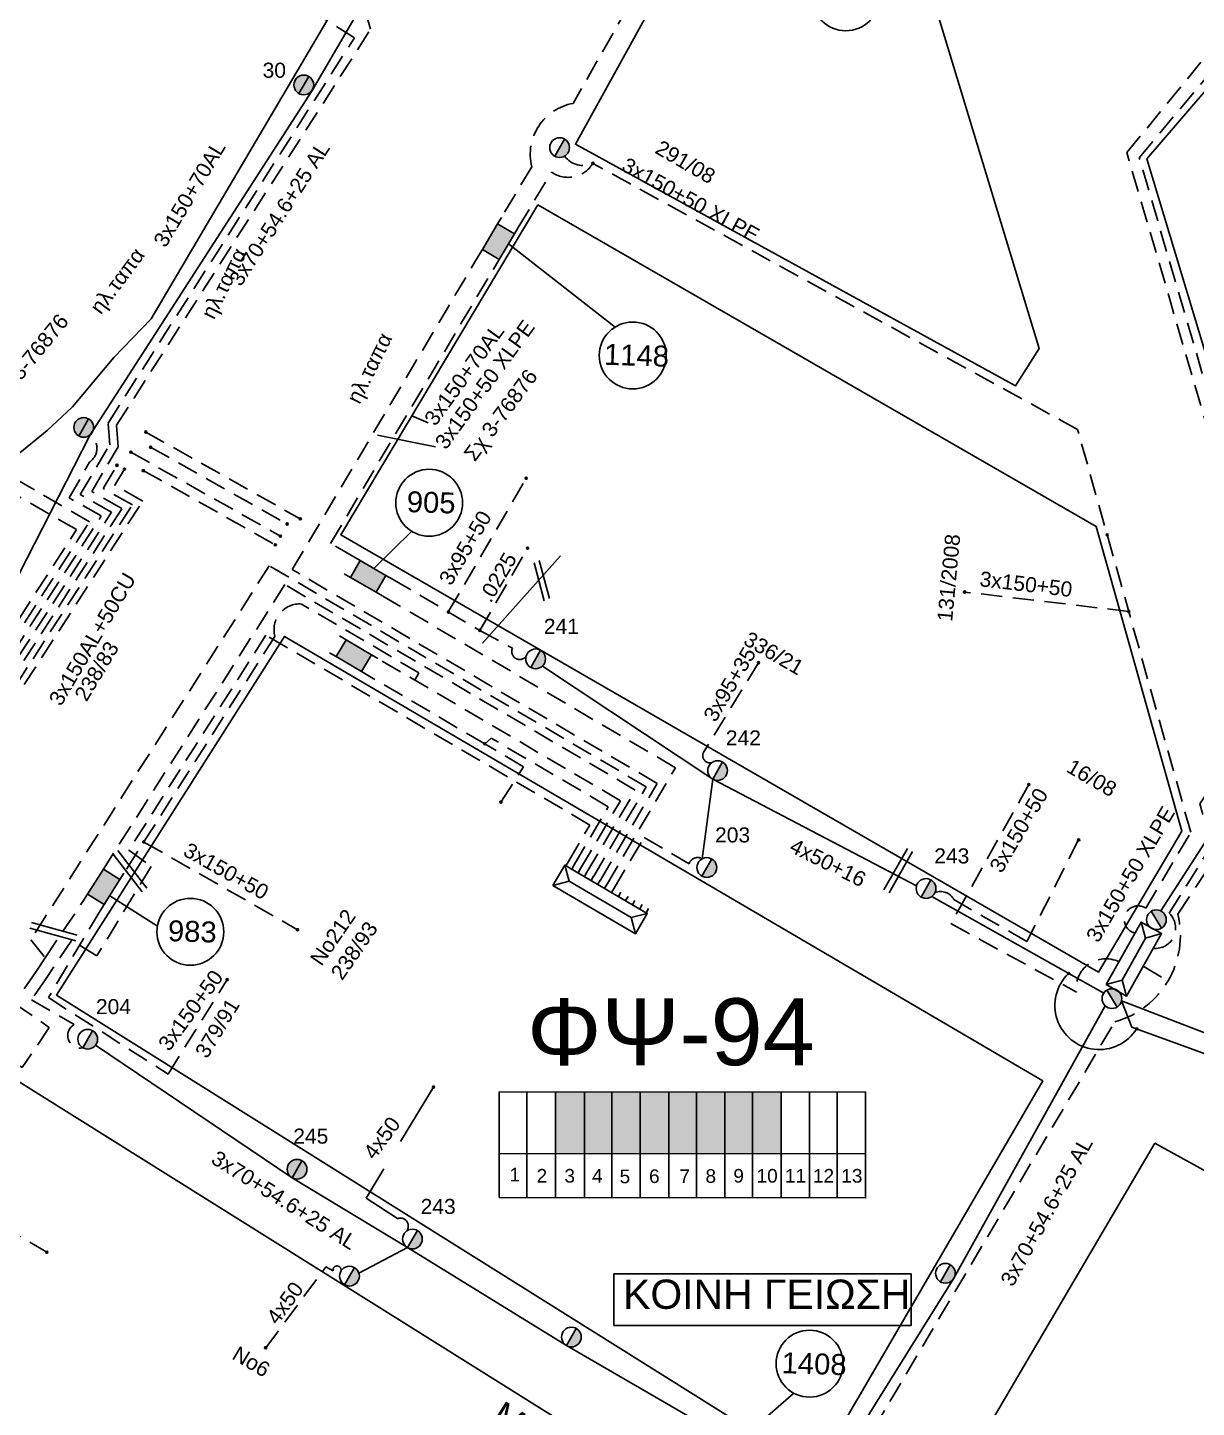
# Model space of a CAD drawing. Header units: millimetres. Extents: x 1421 to 11257, y 848 to 1896.
# Drawn here: x 10377.8 to 10517.5, y 1117.1 to 1282.2 of the extents above; entities that cross this region are included whole.
import ezdxf
from ezdxf.enums import TextEntityAlignment as Align

# ---------------------------------------------------------------- set-up
doc = ezdxf.new("R2010")
doc.units = ezdxf.units.MM
doc.linetypes.add('DASHED', pattern=[19.05, 12.7, -6.35])
for name, color, linetype, lineweight in [('.0225', 7, 'DASHED', 30), ('3x150+50', 7, 'Continuous', 30), ('3x150+50 XLPE', 7, 'SYN_LINE', 30), ('3x150+70', 7, 'Continuous', 30), ('3x150+70AL', 7, 'DASHED', 30), ('3x70+54.6+25 AL', 7, 'SYN_LINE', 30), ('3x95+35', 7, 'Continuous', 30), ('3X95+50', 7, 'Continuous', 30), ('4x50+16', 7, 'Continuous', 30), ('Άγνωστα', 7, 'Continuous', 30), ('Γυμνά εναέρια ΧΤ και ΦΟΠ (3Φ)   4x50+16AL', 7, 'Continuous', 30), ('Καλώδια ΧΤ   3x150AL+50CU', 7, 'DASHED', 30)]:
    doc.layers.add(name, color=color, linetype=linetype, lineweight=lineweight)
for name, color, linetype in [('Link Box 4 Διευθύνσεων', 7, 'Continuous'), ('Pillar OTE', 7, 'Continuous'), ('TEXT ΚΑΛΩΔΙΩΝ', 7, 'Continuous'), ('ΑΓΝΩΣΤΟ ΥΠΟΓΕΙΟ ΚΑΛΩΔΙΟ', 7, 'DASHED'), ('Επιγραφές - Σχήματα', 7, 'Continuous'), ('ΝΕΚΡΟ', 7, 'DASHED'), ('Στύλος Ξύλινος', 7, 'Continuous'), ('Στύλος Ξύλινος @ 1', 7, 'Continuous'), ('Στύλος ΦΜ', 7, 'Continuous'), ('Στύλος ΦΜ @ 1', 7, 'Continuous'), ('Συνδέσεις', 7, 'Continuous'), ('Τομή', 7, 'Continuous'), ('Υποσταθμός εναέριος 2 στύλων', 7, 'Continuous'), ('Υποσταθμός πόλεως', 7, 'Continuous'), ('Υπόβαθρο ΔΕΗ', 7, 'Continuous')]:
    doc.layers.add(name, color=color, linetype=linetype)
doc.styles.add('arial', font='ARIAL.TTF', dxfattribs={"height": 3})
doc.styles.get("Standard").update_dxf_attribs({"font": 'ARIAL.TTF', "height": 1.8})
doc.linetypes.add('SYN_LINE', pattern='A,0.5,-0.0001,["/\\/\\/\\/",Standard,S=0.1,R=0,X=0,Y=-0.05],-0.25', length=0.7501)

# ---------------------------------------------------------------- blocks, each defined once
blk = doc.blocks.new('ΥΠΑΡΧΩΝ ΞΥΛΙΝΟΣ ΣΤΥΛΟΣ')
at = {"layer": 'Στύλος Ξύλινος'}
h = blk.add_hatch(color=7, dxfattribs=at)
h.paths.add_polyline_path([(-2.62, 0, 0.270008), (-1.29, -2.28), (1.3, 2.27, 0.576266)])
h.paths.add_polyline_path([(-1.29, -2.28, 0.574793), (2.62, 0, 0.268822), (1.3, 2.27)])
at = {"layer": 'Στύλος Ξύλινος', "color": 7}
blk.add_line((-1.29, -2.28), (1.3, 2.27), dxfattribs=at)
blk.add_circle((0, 0), 2.62, dxfattribs=at)
at = {"layer": 'Στύλος Ξύλινος', "color": 1, "flags": 4}
for tag, p in [('ΑΡΙΘΜΟΣ', (-4.91, 8.6)), ('ΤΥΠΟΣ', (-4.85, 3.39))]:
    blk.add_attdef(tag, p, '', height=4, dxfattribs=at)
blk = doc.blocks.new('ΥΠΑΡΧΩΝ ΤΣΙΜΕΝΤΕΝΙΟΣ ΣΤΥΛΟΣ')
at = {"layer": 'Στύλος ΦΜ'}
blk.add_hatch(color=7, dxfattribs=at).paths.add_polyline_path([(-1.29, -2.28, 0.574793), (2.62, 0, 0.268822), (1.3, 2.27)])
at = {"layer": 'Στύλος ΦΜ', "color": 7}
blk.add_line((-1.29, -2.28), (1.3, 2.27), dxfattribs=at)
blk.add_circle((0, 0), 2.62, dxfattribs=at)
at = {"layer": 'Στύλος ΦΜ', "flags": 4}
for tag, p in [('ΑΡΙΘΜΟΣ', (-4.68, 8.05)), ('ΤΥΠΟΣ', (-4.91, 3.03))]:
    blk.add_attdef(tag, p, '', height=4, dxfattribs=at)
blk = doc.blocks.new('LINK BOX 4 ΑΝΑΧΩΡΗΣΕΩΝ')
at = {"layer": 'Link Box 4 Διευθύνσεων', "ltscale": 40}
blk.add_hatch(color=256, dxfattribs=at).paths.add_polyline_path([(-3.54, 0), (-3.54, -4.67), (3.54, -4.67), (3.54, 0)])
for p, q in [((-3.54, 0), (-5.33, 0)), ((5.33, 0), (3.54, 0)), ((-3.54, -4.67), (-5.33, -4.67)), ((5.33, -4.67), (3.54, -4.67))]:
    blk.add_line(p, q, dxfattribs=at)
blk.add_lwpolyline([(-3.54, -4.67), (-3.54, 0), (3.54, 0), (3.54, -4.67)], close=True, dxfattribs=at)
blk = doc.blocks.new('ΥΠΟΣΤΑΘΜΟΣ ΕΝΑΕΡΙΟΣ ΕΠΙ 2 ΣΤΥΛΩΝ')
at = {"layer": 'Υποσταθμός εναέριος 2 στύλων', "linetype": 'Continuous'}
for points in [[(-11.97, -2.11, 0.574793), (-8.45, -0.07, 0.268822), (-9.64, 1.98)], [(9.68, -2.15, 0.574793), (13.19, -0.1, 0.268822), (12.01, 1.95)]]:
    blk.add_hatch(color=256, dxfattribs=at).paths.add_polyline_path(points)
for p, q in [((-11.97, -2.11), (-9.64, 1.98)), ((9.68, -2.15), (12.01, 1.95))]:
    blk.add_line(p, q, dxfattribs=at)
for centre in [(-10.81, -0.07), (10.84, -0.1)]:
    blk.add_circle(centre, 2.36, dxfattribs=at)
at = {"layer": 'Υποσταθμός πόλεως', "linetype": 'Continuous', "ltscale": 40}
blk.add_lwpolyline([(-8.57, 2.82), (8.57, 2.82), (8.57, -2.82), (-8.57, -2.82)], close=True, dxfattribs=at)
for points in [[(-5.75, 0), (-8.57, 2.82)], [(-8.57, -2.82), (-5.75, 0)], [(-5.75, 0), (5.75, 0)], [(5.75, 0), (8.57, 2.82)], [(8.57, -2.82), (5.75, 0)]]:
    blk.add_lwpolyline(points, dxfattribs=at)
at = {"layer": 'Υποσταθμός εναέριος 2 στύλων', "ltscale": 40, "flags": 1}
for tag, p in [('ΜΕΤΑΣΧΗΜΑΤΙΣΜΟΣ', (14.09, 2.51)), ('ΙΣΧΥΣ', (14.07, -0.28)), ('ΑΡΙΘΜΟΣ', (14.19, -3))]:
    blk.add_attdef(tag, p, '', height=1.8, dxfattribs=at)
blk = doc.blocks.new('ΥΠΟΣΤΑΘΜΟΣ ΠΟΛΕΩΣ 13 ΑΝΑΧΩΡΗΣΕΩΝ')
at = {"layer": 'Υποσταθμός πόλεως', "ltscale": 40}
for p, q in [((-11.12, -2.82), (-11.12, -4)), ((-9.53, -2.82), (-9.53, -4)), ((-7.77, -2.82), (-7.77, -4)), ((-5.99, -2.82), (-5.99, -4)), ((-4.14, -2.82), (-4.14, -4)), ((-2.3, -2.82), (-2.3, -4)), ((-0.43, -2.82), (-0.43, -4)), ((1.54, -2.82), (1.54, -4)), ((3.43, -2.82), (3.43, -4)), ((5.39, -2.82), (5.39, -4)), ((7.32, -2.82), (7.32, -4)), ((9.32, -2.82), (9.32, -4)), ((11.11, -2.82), (11.11, -4))]:
    blk.add_line(p, q, dxfattribs=at)
blk.add_lwpolyline([(-11.43, 2.82), (11.43, 2.82), (11.43, -2.82), (-11.43, -2.82)], close=True, dxfattribs=at)
for points in [[(-8.62, 0), (-11.43, 2.82)], [(-11.43, -2.82), (-8.62, 0)], [(-8.62, 0), (8.62, 0)], [(8.62, 0), (11.43, 2.82)], [(11.43, -2.82), (8.62, 0)]]:
    blk.add_lwpolyline(points, dxfattribs=at)
at = {"layer": 'Υποσταθμός πόλεως', "linetype": 'SYN_LINE', "ltscale": 40, "flags": 1}
for tag, p in [('ΜΕΤΑΣΧΗΜΑΤΙΣΜΟΣ', (12.22, 1.68)), ('ΙΣΧΥΣ', (12.2, -1.11)), ('ΑΡΙΘΜΟΣ', (12.32, -3.83))]:
    blk.add_attdef(tag, p, '', height=1.8, dxfattribs=at)
blk = doc.blocks.new('_ΣΥΝΔΕΣΗ')
at = {"layer": 'Συνδέσεις', "linetype": 'SYN_LINE', "ltscale": 40}
blk.add_hatch(color=256, dxfattribs=at).paths.add_polyline_path([(0.5, -0.01, 1), (-0.5, -0.01, 1)])
at = {"layer": 'Συνδέσεις'}
blk.add_circle((0, -0.01), 0.5, dxfattribs=at)
blk = doc.blocks.new('A$C01BB34F8')
at = {"layer": 'Άγνωστα', "color": 7}
note = blk.add_mtext_dynamic_manual_height_columns('ηλ.ταπα\\P', width=1.8, gutter_width=12.5, heights=[0.0453, 0], dxfattribs=dict(at, insert=(0.37, 2.43), char_height=1.8, attachment_point=1, rotation=2.4309))
for column, words in zip(note.columns.linked_columns, ['\\P']):
    column.text = words
blk = doc.blocks.new('ΤΟΜΗ')
at = {"layer": 'Τομή', "ltscale": 40}
for p, q in [((11.33, -0.65), (-11.4, -0.65)), ((11.33, -3.42), (-11.4, -3.42))]:
    blk.add_line(p, q, dxfattribs=at)

msp = doc.modelspace()

# ---------------------------------------------------------------- hatches: boundary and pattern name
at = {"layer": 'Καλώδια ΧΤ   3x150AL+50CU', "linetype": 'DASHED', "lineweight": -3, "ltscale": 0.2}
h = msp.add_hatch(color=1, dxfattribs=at)
h.dxf.hatch_style = 1
h.paths.add_polyline_path([(10440.93, 1147.5), (10444.37, 1147.5), (10444.37, 1154.86), (10440.93, 1154.86)])
h = msp.add_hatch(color=6, dxfattribs=at)
h.dxf.hatch_style = 1
h.paths.add_polyline_path([(10447.67, 1154.86), (10444.37, 1154.86), (10444.37, 1147.5), (10447.67, 1147.49)])
h = msp.add_hatch(color=206, dxfattribs=at)
h.dxf.hatch_style = 1
h.paths.add_polyline_path([(10450.96, 1154.86), (10447.67, 1154.86), (10447.67, 1147.5), (10450.96, 1147.49)])
h = msp.add_hatch(color=5, dxfattribs=at)
h.dxf.hatch_style = 1
h.paths.add_polyline_path([(10451.05, 1147.49), (10454.45, 1147.49), (10454.45, 1154.86), (10451.05, 1154.86)])
h = msp.add_hatch(color=30, dxfattribs=at)
h.dxf.hatch_style = 1
h.paths.add_polyline_path([(10454.45, 1147.49), (10457.85, 1147.49), (10457.85, 1154.86), (10454.45, 1154.86)])
h = msp.add_hatch(color=2, dxfattribs=at)
h.dxf.hatch_style = 1
h.paths.add_polyline_path([(10457.79, 1147.49), (10461.18, 1147.49), (10461.18, 1154.86), (10457.79, 1154.86)])
h = msp.add_hatch(color=151, dxfattribs=at)
h.dxf.hatch_style = 1
h.paths.add_polyline_path([(10461.17, 1147.49), (10464.57, 1147.49), (10464.57, 1154.86), (10461.17, 1154.86)])
h = msp.add_hatch(color=62, dxfattribs=at)
h.dxf.hatch_style = 1
h.paths.add_polyline_path([(10464.49, 1147.49), (10467.89, 1147.48), (10467.89, 1154.86), (10464.49, 1154.86)])

# ---------------------------------------------------------------- linework, layer by layer
at = {"layer": '.0225', "color": 30, "linetype": 'DASHED', "lineweight": -3, "ltscale": 0.2}
msp.add_lwpolyline([(10431.87, 1210.07), (10437.58, 1219.89)], dxfattribs=at)
at = {"layer": '3x150+50', "color": 27, "linetype": 'DASHED', "lineweight": -3, "ltscale": 0.2}
msp.add_lwpolyline([(10509.46, 1212.34), (10489.83, 1214.66)], dxfattribs=at)
at = {"layer": '3x150+50', "color": 5, "linetype": 'DASHED', "lineweight": -3, "ltscale": 0.2}
msp.add_lwpolyline([(10497.51, 1191.63), (10488.19, 1175), (10503.21, 1166.8, -0.602695), (10508.28, 1170.43, 0.882227)], format="xyb", dxfattribs=at)
at = {"layer": '3x150+50 XLPE', "color": 2, "linetype": 'DASHED', "lineweight": -3, "ltscale": 0.2}
msp.add_lwpolyline([(10459.32, 1308.34), (10457.24, 1304.25), (10459.12, 1301.35), (10443.01, 1273.11, 0.430746), (10438.07, 1265.54), (10434.46, 1259.46)], format="xyb", dxfattribs=at)
at = {"layer": '3x150+50 XLPE', "color": 27, "linetype": 'DASHED', "lineweight": -3, "ltscale": 0.2}
for points in [[(10436.46, 1258.26), (10440.44, 1264.89, 0.434583), (10445.39, 1265.94, -3.022087)], [(10510.21, 1173.87, -1.209226), (10511.51, 1176.83), (10516.87, 1185.93), (10503.34, 1234.12), (10445.39, 1265.94, -0.366667), (10442.02, 1266.81)]]:
    msp.add_lwpolyline(points, format="xyb", dxfattribs=at)
at = {"layer": '3x150+50 XLPE', "color": 2, "linetype": 'DASHED', "lineweight": -3, "ltscale": 0.2}
msp.add_lwpolyline([(10446.28, 1180.2), (10453.06, 1191.77), (10409.44, 1217.36), (10431.72, 1254.88)], dxfattribs=at)
at = {"layer": '3x150+50 XLPE', "color": 151, "linetype": 'DASHED', "lineweight": -3, "ltscale": 0.2}
for points in [[(10445.48, 1180.67), (10451.76, 1191.37), (10406.69, 1217.81), (10378.16, 1173.04), (10379.89, 1170.91)], [(10379.89, 1170.91), (10384.48, 1177.77)], [(10379.89, 1170.91), (10378.81, 1169.29), (10376.24, 1165.46), (10380.39, 1162.56), (10377.16, 1157.8), (10374.58, 1159.42), (10331.77, 1093.97)], [(10364.94, 1144.69), (10380.1, 1135.68)]]:
    msp.add_lwpolyline(points, dxfattribs=at)
at = {"layer": '3x150+70', "color": 62, "linetype": 'DASHED', "lineweight": -3, "ltscale": 0.2}
msp.add_lwpolyline([(10416.88, 1280.97), (10403.21, 1289.56)], dxfattribs=at)
at = {"layer": '3x150+70', "color": 6, "linetype": 'DASHED', "lineweight": -3, "ltscale": 0.2}
msp.add_lwpolyline([(10512.41, 1172.04, 0.711861), (10514.31, 1176.23), (10519.4, 1184.4), (10517.97, 1189.31), (10527.7, 1204.06), (10509.23, 1267.22), (10521.18, 1281.8), (10564.29, 1256.68), (10571.91, 1267.09, 0.792788), (10567.84, 1265.72)], format="xyb", dxfattribs=at)
at = {"layer": '3x150+70', "color": 133, "linetype": 'DASHED', "lineweight": -3, "ltscale": 0.2}
msp.add_lwpolyline([(10468.66, 1107.54), (10473.14, 1104.73), (10507.8, 1163.26, 0.405678), (10515.32, 1176.13), (10520.97, 1184.66), (10519.53, 1189.63), (10528.93, 1204.21), (10510.72, 1266.61), (10521.96, 1280.08), (10565, 1255.03), (10579.61, 1277.78)], format="xyb", dxfattribs=at)
msp.add_lwpolyline([(10511.2, 1169.89), (10514.17, 1168.16)], dxfattribs=at)
at = {"layer": '3x150+70AL', "color": 2, "linetype": 'DASHED', "lineweight": -3, "ltscale": 0.2}
msp.add_lwpolyline([(10416.8, 1218.87), (10414.01, 1220.48), (10433.73, 1253.69)], dxfattribs=at)
at = {"layer": '3x70+54.6+25 AL', "color": 6, "linetype": 'SYN_LINE', "lineweight": -3, "ltscale": 15}
msp.add_lwpolyline([(10367.2, 1198.18), (10385.26, 1233.46), (10411.8, 1274.67), (10438.97, 1321.23), (10453.02, 1348.9), (10462.33, 1365.72), (10471.57, 1382.4)], dxfattribs=at)
at = {"layer": '3x70+54.6+25 AL', "color": 62, "linetype": 'SYN_LINE', "lineweight": -3, "ltscale": 8}
msp.add_lwpolyline([(10458.46, 1182.75), (10459.71, 1192.28)], dxfattribs=at)
at = {"layer": '3x70+54.6+25 AL', "color": 151, "linetype": 'SYN_LINE', "lineweight": -3, "ltscale": 15}
msp.add_lwpolyline([(10508.6, 1165.75), (10543.64, 1152.3)], dxfattribs=at)
at = {"layer": '3x70+54.6+25 AL', "color": 30, "linetype": 'SYN_LINE', "lineweight": -3, "ltscale": 15}
msp.add_lwpolyline([(10508.6, 1165.75), (10509.82, 1162.63), (10540.5, 1151.45), (10543.64, 1152.3)], dxfattribs=at)
at = {"layer": '3x70+54.6+25 AL', "color": 206, "linetype": 'SYN_LINE', "lineweight": -3, "ltscale": 15}
msp.add_lwpolyline([(10506.65, 1165.17), (10488.56, 1132.59), (10473.45, 1108.34)], dxfattribs=at)
at = {"layer": '3x70+54.6+25 AL', "color": 1, "linetype": 'SYN_LINE', "lineweight": -3, "ltscale": 15}
msp.add_lwpolyline([(10385.91, 1160.45), (10409.43, 1144.59), (10423.23, 1136.24), (10442.24, 1124.53), (10468.48, 1109.3), (10471.69, 1107.44)], dxfattribs=at)
at = {"layer": '3x70+54.6+25 AL', "color": 1, "linetype": 'SYN_LINE', "lineweight": -3, "ltscale": 8}
msp.add_lwpolyline([(10423.23, 1136.24), (10417.4, 1133.2)], dxfattribs=at)
at = {"layer": '3x95+35', "color": 62, "linetype": 'DASHED', "lineweight": -3, "ltscale": 0.2}
msp.add_lwpolyline([(10465.19, 1206.21), (10458.65, 1195.54, 0.657231), (10459.57, 1194.24, 1.966907)], format="xyb", dxfattribs=at)
at = {"layer": '3X95+50', "color": 30, "linetype": 'DASHED', "lineweight": -3, "ltscale": 0.2}
msp.add_lwpolyline([(10428.1, 1212.28), (10437.4, 1228.26)], dxfattribs=at)
at = {"layer": '4x50+16', "color": 62, "linetype": 'Continuous', "lineweight": -3, "ltscale": 0.2}
msp.add_lwpolyline([(10439.35, 1205.81), (10459.71, 1192.28), (10484.08, 1179.51)], dxfattribs=at)
at = {"layer": '4x50+16', "color": 30, "linetype": 'Continuous', "lineweight": -3, "ltscale": 0.2}
msp.add_lwpolyline([(10506.47, 1166.66), (10485.92, 1178.25)], dxfattribs=at)
at = {"layer": 'Pillar OTE', "lineweight": -3, "ltscale": 40}
for points in [[(10434.16, 1142.22), (10434.16, 1154.86), (10478, 1154.85), (10478, 1142.18), (10434.16, 1142.23)], [(10437.49, 1142.22), (10437.49, 1154.86)], [(10440.93, 1142.22), (10440.93, 1154.86)], [(10444.37, 1142.21), (10444.37, 1154.86)], [(10447.67, 1142.21), (10447.67, 1154.86)], [(10451.05, 1142.21), (10451.05, 1154.86)], [(10454.45, 1142.2), (10454.45, 1154.86)], [(10457.79, 1142.2), (10457.79, 1154.86)], [(10461.17, 1142.2), (10461.17, 1154.86)], [(10464.49, 1142.21), (10464.49, 1154.86)], [(10467.88, 1142.19), (10467.88, 1154.85)], [(10471.28, 1142.19), (10471.28, 1154.85)], [(10474.61, 1142.18), (10474.61, 1154.85)], [(10478, 1142.18), (10478, 1154.85)], [(10434.16, 1147.51), (10478, 1147.46)]]:
    msp.add_lwpolyline(points, dxfattribs=at)
at = {"layer": 'ΑΓΝΩΣΤΟ ΥΠΟΓΕΙΟ ΚΑΛΩΔΙΟ', "color": 5, "linetype": 'DASHED', "lineweight": -3, "ltscale": 0.2}
for points in [[(10444.68, 1181.14), (10450.46, 1190.98), (10408.56, 1215.55), (10387.34, 1182.27)], [(10386.45, 1176.52), (10380.28, 1166.15), (10394.59, 1156.99), (10401.65, 1168.3)]]:
    msp.add_lwpolyline(points, dxfattribs=at)
at = {"layer": 'ΑΓΝΩΣΤΟ ΥΠΟΓΕΙΟ ΚΑΛΩΔΙΟ', "color": 30, "linetype": 'DASHED', "lineweight": -3, "ltscale": 0.2}
for points in [[(10421.41, 1216.21), (10431.87, 1210.07)], [(10447.08, 1179.73), (10455.25, 1193.65), (10420.25, 1214.18)]]:
    msp.add_lwpolyline(points, dxfattribs=at)
at = {"layer": 'ΑΓΝΩΣΤΟ ΥΠΟΓΕΙΟ ΚΑΛΩΔΙΟ', "color": 206, "linetype": 'DASHED', "lineweight": -3, "ltscale": 0.2}
msp.add_lwpolyline([(10424.11, 1204.12), (10424.58, 1205), (10410.55, 1213.23, 0.515444), (10407.36, 1209.36), (10389.31, 1181.02)], format="xyb", dxfattribs=at)
at = {"layer": 'ΑΓΝΩΣΤΟ ΥΠΟΓΕΙΟ ΚΑΛΩΔΙΟ', "color": 30, "linetype": 'DASHED', "lineweight": -3, "ltscale": 0.2}
for points in [[(10431.87, 1210.07), (10435.76, 1207.93, 0.89015), (10437.4, 1206.97, -6.399892)], [(10503.47, 1185.01), (10497.27, 1172.85), (10488.55, 1177.89, 0.377318), (10486.29, 1178.72, -0.838056)]]:
    msp.add_lwpolyline(points, format="xyb", dxfattribs=at)
at = {"layer": 'ΑΓΝΩΣΤΟ ΥΠΟΓΕΙΟ ΚΑΛΩΔΙΟ', "color": 1, "linetype": 'DASHED', "lineweight": -3, "ltscale": 0.2}
for points in [[(10442.47, 1182.44), (10445.02, 1186.79), (10406.29, 1209.51), (10389.9, 1183.8), (10392.55, 1181.84), (10386.08, 1171.15), (10383.07, 1173), (10380, 1168.45), (10378.25, 1165.87), (10383.38, 1162.93, 0.868089), (10384.4, 1160.15)], [(10406.26, 1124.27), (10413.46, 1133.95), (10414.32, 1133.47, -1.46338), (10415.21, 1133.32, 2.641999)]]:
    msp.add_lwpolyline(points, format="xyb", dxfattribs=at)
at = {"layer": 'ΑΓΝΩΣΤΟ ΥΠΟΓΕΙΟ ΚΑΛΩΔΙΟ', "color": 206, "linetype": 'DASHED', "lineweight": -3, "ltscale": 0.2}
for points in [[(10443.92, 1181.59), (10448.68, 1189.7), (10419.69, 1206.71)], [(10391.7, 1184.76), (10410.07, 1174.27)]]:
    msp.add_lwpolyline(points, dxfattribs=at)
at = {"layer": 'ΑΓΝΩΣΤΟ ΥΠΟΓΕΙΟ ΚΑΛΩΔΙΟ', "color": 6, "linetype": 'DASHED', "lineweight": -3, "ltscale": 0.2}
for points in [[(10433.22, 1197.19), (10432.46, 1196.5), (10418.51, 1204.69)], [(10443.15, 1182.04), (10447.23, 1188.98), (10433.22, 1197.19)], [(10434.39, 1189.53), (10437.1, 1193.77), (10432.46, 1196.5)]]:
    msp.add_lwpolyline(points, dxfattribs=at)
at = {"layer": 'ΑΓΝΩΣΤΟ ΥΠΟΓΕΙΟ ΚΑΛΩΔΙΟ', "color": 62, "linetype": 'DASHED', "lineweight": -3, "ltscale": 0.2}
msp.add_lwpolyline([(10447.93, 1179.23), (10451.5, 1185.31), (10456.89, 1182.15, -0.489889), (10458.46, 1182.75)], format="xyb", dxfattribs=at)
at = {"layer": 'ΑΓΝΩΣΤΟ ΥΠΟΓΕΙΟ ΚΑΛΩΔΙΟ', "color": 1, "linetype": 'DASHED', "lineweight": -3, "ltscale": 0.6}
msp.add_lwpolyline([(10426.33, 1155.45), (10418.28, 1142.17), (10422.02, 1139.72, -0.787526), (10423.07, 1138.18, 2808.940627)], format="xyb", dxfattribs=at)
at = {"layer": 'Γυμνά εναέρια ΧΤ και ΦΟΠ (3Φ)   4x50+16AL', "color": 2, "linetype": 'Continuous', "lineweight": -3, "ltscale": 0.2}
msp.add_lwpolyline([(10513.28, 1176.52), (10528.16, 1199.56), (10539.53, 1218.7), (10551.92, 1240.75), (10567.55, 1263.55)], dxfattribs=at)
at = {"layer": 'Επιγραφές - Σχήματα', "color": 206, "lineweight": -3}
msp.add_lwpolyline([(10447.91, 1126.93), (10483.43, 1126.93), (10483.43, 1133.1), (10447.91, 1133.1)], close=True, dxfattribs=at)
at = {"layer": 'Καλώδια ΧΤ   3x150AL+50CU', "color": 206, "linetype": 'DASHED', "lineweight": -3, "ltscale": 0.2}
msp.add_lwpolyline([(10364.42, 1191.45, 0.566834), (10367.25, 1190.06, 0.453033), (10371.16, 1196.86), (10389.08, 1224.65), (10385.46, 1226.69), (10388.63, 1232.04), (10388.43, 1234.62), (10418.81, 1281.98), (10418.11, 1284.34), (10440.74, 1322.6), (10434.5, 1325.87), (10441.37, 1339.27), (10450.12, 1346.56, 0.468067), (10451.29, 1348.13, 0.544662)], format="xyb", dxfattribs=at)
at = {"layer": 'Καλώδια ΧΤ   3x150AL+50CU', "color": 62, "linetype": 'DASHED', "lineweight": -3, "ltscale": 0.2}
msp.add_lwpolyline([(10364.9, 1192.18, 0.708352), (10367.52, 1191.11, 0.43821), (10370.49, 1197.29), (10387.84, 1224.2), (10384.08, 1226.33), (10387.61, 1232.28), (10387.41, 1234.88), (10416.88, 1280.97)], format="xyb", dxfattribs=at)
at = {"layer": 'Καλώδια ΧΤ   3x150AL+50CU', "color": 6, "linetype": 'DASHED', "lineweight": -3, "ltscale": 0.2}
msp.add_lwpolyline([(10365.35, 1192.88, 0.634838), (10367.04, 1191.75, 0.419803), (10369.82, 1197.73), (10386.6, 1223.76), (10382.76, 1225.92), (10385.21, 1230.21, 0.519594), (10385.26, 1233.46, -0.519594)], format="xyb", dxfattribs=at)
at = {"layer": 'Καλώδια ΧΤ   3x150AL+50CU', "color": 27, "linetype": 'DASHED', "lineweight": -3, "ltscale": 0.2}
msp.add_lwpolyline([(10365.79, 1193.56, 0.601439), (10367.24, 1192.64, 0.363044), (10369.15, 1198.16), (10385.19, 1223.05), (10372.29, 1230.53), (10346.35, 1223.54), (10335.31, 1220.39), (10337.05, 1216.58), (10342.98, 1218.65, 0.253309), (10344.11, 1219.9, 3.913966)], format="xyb", dxfattribs=at)
at = {"layer": 'Καλώδια ΧΤ   3x150AL+50CU', "color": 1, "linetype": 'DASHED', "lineweight": -3, "ltscale": 0.2}
msp.add_lwpolyline([(10376.38, 1203.48), (10390.32, 1225.1), (10386.84, 1227.06), (10388.47, 1229.82)], dxfattribs=at)
at = {"layer": 'Καλώδια ΧΤ   3x150AL+50CU', "color": 133, "linetype": 'DASHED', "lineweight": -3, "ltscale": 0.2}
msp.add_lwpolyline([(10377.4, 1203.59), (10391.56, 1225.55), (10388.22, 1227.43), (10389.37, 1229.36)], dxfattribs=at)
at = {"layer": 'Καλώδια ΧΤ   3x150AL+50CU', "color": 2, "linetype": 'DASHED', "lineweight": -3, "ltscale": 0.2}
msp.add_lwpolyline([(10366.46, 1194.6, 1.817601), (10367.38, 1194.15, 0.34904), (10368.47, 1198.59), (10383.65, 1222.13), (10373.86, 1227.74), (10361.16, 1224.76), (10349.57, 1221.61), (10347.96, 1219.78), (10344.98, 1218.66)], format="xyb", dxfattribs=at)
at = {"layer": 'ΝΕΚΡΟ', "color": 7, "linetype": 'DASHED', "lineweight": -3, "ltscale": 0.2}
for points in [[(10391.92, 1233.8), (10410.4, 1223.42)], [(10390.14, 1231.4), (10408.02, 1221.35)], [(10392.5, 1231.98), (10408.83, 1222.79)], [(10391.63, 1229.19), (10407.41, 1220.32)]]:
    msp.add_lwpolyline(points, dxfattribs=at)
at = {"layer": 'Υπόβαθρο ΔΕΗ', "lineweight": -3, "ltscale": 0.1}
for points in [[(10466.78, 1310.82), (10468.23, 1313.38), (10469.09, 1313.96), (10469.77, 1314.51), (10471.27, 1315.06), (10472.6, 1315.25), (10474.21, 1314.99), (10476.22, 1314.2), (10477.35, 1312.95), (10477.96, 1312.13), (10478.4, 1310.81), (10481.78, 1299.81), (10498.73, 1243.8), (10495.93, 1239.33), (10443.3, 1268.22)], [(10522.15, 1278.72), (10511.63, 1266.48), (10535.1, 1188.65), (10545.82, 1153.17), (10585.43, 1129.43), (10634.6, 1212.38)], [(10438.82, 1260.97), (10505.56, 1222.51), (10515.79, 1186.07), (10505.86, 1169.21), (10415.24, 1221.51)], [(10375.52, 1156.89), (10466.26, 1100.01), (10438.68, 1050.88), (10345.62, 1108.97)], [(10512.58, 1148.73), (10525.37, 1141.66), (10545.19, 1078.63), (10539, 1067.34), (10484.53, 1100.94)]]:
    msp.add_lwpolyline(points, close=True, dxfattribs=at)
for points in [[(10423.94, 1300.62), (10392.56, 1247.36), (10388.1, 1242.71), (10383.18, 1236.83), (10380.13, 1233.98), (10376.42, 1230.95), (10373.2, 1229.16), (10370.94, 1228.09), (10360.91, 1225.73), (10338.46, 1219.62), (10331.53, 1217.84), (10321.96, 1214.39), (10313.21, 1210.8), (10307.58, 1208.03), (10302.03, 1204.6), (10296.47, 1200.74)], [(10425.7, 1234.92), (10423.74, 1235.73)], [(10426.57, 1232.01), (10419.64, 1233.43)], [(10432.19, 1208.55), (10441.51, 1219.01)], [(10438.35, 1218.17), (10439.58, 1213.61)], [(10438.98, 1218.45), (10440.21, 1213.89)], [(10468.68, 1111.6), (10472.01, 1109.52), (10499.18, 1156.18), (10408.53, 1209.36), (10382.47, 1168.4), (10381.24, 1166.45), (10468.68, 1111.6)]]:
    msp.add_lwpolyline(points, dxfattribs=at)
at = {"layer": 'Υπόβαθρο ΔΕΗ', "lineweight": -3}
for points in [[(10435.29, 1256.31), (10448.05, 1246.36)], [(10419.21, 1217.47), (10423.72, 1221.93)], [(10387.61, 1178.33), (10393.31, 1174.71)], [(10461.56, 1111.99), (10469.42, 1118.83)]]:
    msp.add_lwpolyline(points, dxfattribs=at)
for centre in [(10475.62, 1285.79), (10450.15, 1242.96), (10425.81, 1225.34), (10397.25, 1174.02), (10471.3, 1122.36)]:
    msp.add_circle(centre, 4, dxfattribs=at)
msp.add_arc((10505.92, 1165.22), 5.29, 133.7898, 328.03, dxfattribs=at)

# ---------------------------------------------------------------- block references
at = {"layer": '3x150+50 XLPE', "color": 7, "linetype": 'DASHED', "lineweight": -3, "ltscale": 0.2}
for p, rotation in [((10378.24, 1235.52), 51), ((10394.07, 1233.64), 61.27270376043213), ((10411.48, 1223.51), 61.27270376043213)]:
    msp.add_blockref('A$C01BB34F8', p, dxfattribs=dict(at, rotation=rotation))
at = {"layer": '3x150+50 XLPE', "color": 62, "linetype": 'DASHED', "lineweight": -3, "ltscale": 0.2, "xscale": -0.5000000000001511, "yscale": 0.5000000000003567, "zscale": 0.5, "rotation": 149.6035695601618}
msp.add_blockref('ΥΠΟΣΤΑΘΜΟΣ ΠΟΛΕΩΣ 13 ΑΝΑΧΩΡΗΣΕΩΝ', (10446.25, 1177.9), dxfattribs=at)
at = {"layer": 'Link Box 4 Διευθύνσεων', "lineweight": -3}
for p, xscale, yscale, zscale, rotation in [((10433.09, 1257.17), 0.4999999999999998, 0.4999999999999998, 0.4999999999999998, 59.13740939573953), ((10417.94, 1215.52), 0.4999999999999998, 0.4999999999999998, 0.4999999999999998, 150.0108256768059), ((10416.21, 1206.04), 0.4999999999999997, 0.4999999999999997, 0.4999999999999997, 149.6035695601624), ((10385.91, 1180.02), 0.4999999999999999, 0.4999999999999999, 0.4999999999999999, 57.54471602692215)]:
    msp.add_blockref('LINK BOX 4 ΑΝΑΧΩΡΗΣΕΩΝ', p, dxfattribs=dict(at, xscale=xscale, yscale=yscale, zscale=zscale, rotation=rotation))
at = {"layer": 'Στύλος Ξύλινος @ 1', "lineweight": -3, "ltscale": 40}
ref = msp.add_blockref('ΥΠΑΡΧΩΝ ΞΥΛΙΝΟΣ ΣΤΥΛΟΣ', (10410.82, 1275.32), dxfattribs=dict(at, xscale=0.4499999999998181, yscale=0.4499999999998181, zscale=0.4499999999998181))
ref.add_attrib('ΑΡΙΘΜΟΣ', '30', (10405.89, 1276.18), dxfattribs={"layer": 'Στύλος Ξύλινος', "height": 1.8, "flags": 4})
at = {"layer": 'Στύλος Ξύλινος @ 1', "lineweight": -3, "ltscale": 40, "xscale": 0.4499999999998181, "yscale": 0.4499999999998181, "zscale": 0.4499999999998181}
msp.add_blockref('ΥΠΑΡΧΩΝ ΞΥΛΙΝΟΣ ΣΤΥΛΟΣ', (10384.5, 1234.35), dxfattribs=at)
at = {"layer": 'Στύλος Ξύλινος @ 1', "lineweight": -3, "ltscale": 40}
ref = msp.add_blockref('ΥΠΑΡΧΩΝ ΞΥΛΙΝΟΣ ΣΤΥΛΟΣ', (10410.01, 1145.62), dxfattribs=dict(at, xscale=0.4499999999998181, yscale=0.4499999999998181, zscale=0.4499999999998181))
ref.add_attrib('ΑΡΙΘΜΟΣ', '245', (10409.56, 1148.68), dxfattribs={"layer": 'Στύλος Ξύλινος', "height": 1.8, "flags": 4})
at = {"layer": 'Στύλος ΦΜ @ 1', "color": 1, "lineweight": -3, "ltscale": 40, "xscale": 0.4499999999998181, "yscale": 0.4499999999998181, "zscale": 0.4499999999998181}
for p in [(10441.41, 1267.82), (10416.28, 1132.83), (10487.54, 1133.17), (10442.82, 1125.55)]:
    msp.add_blockref('ΥΠΑΡΧΩΝ ΤΣΙΜΕΝΤΕΝΙΟΣ ΣΤΥΛΟΣ', p, dxfattribs=at)
at = {"layer": 'Στύλος ΦΜ @ 1', "color": 1, "lineweight": -3, "ltscale": 40}
ref = msp.add_blockref('ΥΠΑΡΧΩΝ ΤΣΙΜΕΝΤΕΝΙΟΣ ΣΤΥΛΟΣ', (10438.54, 1206.67), dxfattribs=dict(at, xscale=0.4499999999998181, yscale=0.4499999999998181, zscale=0.4499999999998181))
ref.add_attrib('ΑΡΙΘΜΟΣ', '241', (10439.52, 1209.66), dxfattribs={"layer": 'Στύλος ΦΜ', "height": 1.8, "flags": 4})
ref = msp.add_blockref('ΥΠΑΡΧΩΝ ΤΣΙΜΕΝΤΕΝΙΟΣ ΣΤΥΛΟΣ', (10460.29, 1193.31), dxfattribs=dict(at, xscale=0.4499999999998181, yscale=0.4499999999998181, zscale=0.4499999999998181))
ref.add_attrib('ΑΡΙΘΜΟΣ', '242', (10461.28, 1196.31), dxfattribs={"layer": 'Στύλος ΦΜ', "height": 1.8, "flags": 4})
ref = msp.add_blockref('ΥΠΑΡΧΩΝ ΤΣΙΜΕΝΤΕΝΙΟΣ ΣΤΥΛΟΣ', (10459.01, 1181.71), dxfattribs=dict(at, xscale=0.4499999999998181, yscale=0.4499999999998181, zscale=0.4499999999998181))
ref.add_attrib('ΑΡΙΘΜΟΣ', '203', (10459.99, 1184.71), dxfattribs={"layer": 'Στύλος ΦΜ', "height": 1.8, "flags": 4})
ref = msp.add_blockref('ΥΠΑΡΧΩΝ ΤΣΙΜΕΝΤΕΝΙΟΣ ΣΤΥΛΟΣ', (10485.22, 1179.2), dxfattribs=dict(at, xscale=0.4499999999998181, yscale=0.4499999999998181, zscale=0.4499999999998181))
ref.add_attrib('ΑΡΙΘΜΟΣ', '243', (10486.2, 1182.2), dxfattribs={"layer": 'Στύλος ΦΜ', "height": 1.8, "flags": 4})
ref = msp.add_blockref('ΥΠΑΡΧΩΝ ΤΣΙΜΕΝΤΕΝΙΟΣ ΣΤΥΛΟΣ', (10384.98, 1161.17), dxfattribs=dict(at, xscale=0.4499999999998181, yscale=0.4499999999998181, zscale=0.4499999999998181))
ref.add_attrib('ΑΡΙΘΜΟΣ', '204', (10385.96, 1164.17), dxfattribs={"layer": 'Στύλος ΦΜ', "height": 1.8, "flags": 4})
ref = msp.add_blockref('ΥΠΑΡΧΩΝ ΤΣΙΜΕΝΤΕΝΙΟΣ ΣΤΥΛΟΣ', (10423.81, 1137.27), dxfattribs=dict(at, xscale=0.4499999999998181, yscale=0.4499999999998181, zscale=0.4499999999998181))
ref.add_attrib('ΑΡΙΘΜΟΣ', '243', (10424.79, 1140.27), dxfattribs={"layer": 'Στύλος ΦΜ', "height": 1.8, "flags": 4})
at = {"layer": 'Συνδέσεις', "lineweight": -3, "xscale": 0.25, "yscale": 0.25, "zscale": 0.25}
for p in [(10445.39, 1265.94), (10391.92, 1233.81), (10390.14, 1231.4), (10392.5, 1231.98), (10388.48, 1229.82), (10389.37, 1229.36), (10391.63, 1229.19), (10437.4, 1228.27), (10410.4, 1223.42), (10408.02, 1221.35), (10408.83, 1222.8), (10506.89, 1221.5), (10407.41, 1220.32), (10437.58, 1219.9), (10489.83, 1214.67), (10428.11, 1212.28), (10509.46, 1212.34), (10431.87, 1210.08), (10465.19, 1206.21), (10432.46, 1196.5), (10497.51, 1191.64), (10434.39, 1189.54), (10503.47, 1185.01), (10391.7, 1184.77), (10410.07, 1174.27), (10502.26, 1169.04), (10401.66, 1168.3), (10510.41, 1162.42), (10426.33, 1155.45), (10380.1, 1135.69), (10406.26, 1124.27)]:
    msp.add_blockref('_ΣΥΝΔΕΣΗ', p, dxfattribs=at)
at = {"layer": 'Τομή', "lineweight": -3}
for p, xscale, yscale, zscale, rotation in [((10389.64, 1180.98), 0.2499999999999998, 0.2499999999999998, 0.2499999999999998, 127.5665180277284), ((10481.46, 1181.6), 0.2499999999999998, 0.2499999999999998, 0.2499999999999998, 60.42332807568684), ((10380.75, 1173.55), 0.2499999999999999, 0.2499999999999999, 0.2499999999999999, 164.7486730265593)]:
    msp.add_blockref('ΤΟΜΗ', p, dxfattribs=dict(at, xscale=xscale, yscale=yscale, zscale=zscale, rotation=rotation))
at = {"layer": 'Υποσταθμός εναέριος 2 στύλων', "lineweight": -3, "xscale": 0.4999999999999997, "yscale": 0.4999999999999997, "zscale": 0.4999999999999997, "rotation": 60.69894229550648}
msp.add_blockref('ΥΠΟΣΤΑΘΜΟΣ ΕΝΑΕΡΙΟΣ ΕΠΙ 2 ΣΤΥΛΩΝ', (10510.07, 1170.76), dxfattribs=at)

# ---------------------------------------------------------------- texts
at = {"lineweight": -3, "ltscale": 30, "width": 11.2573, "attachment_point": 1}
for s, insert, char_height in [('1', (10435.41, 1145.79), 1.63), ('2', (10438.65, 1145.65), 1.63), ('3', (10441.98, 1145.65), 1.63), ('4', (10445.28, 1145.65), 1.63), ('5', (10448.58, 1145.57), 1.63), ('6', (10452.1, 1145.6), 1.63), ('7', (10455.73, 1145.6), 1.63), ('8', (10458.85, 1145.62), 1.63), ('9', (10462.18, 1145.65), 1.63), ('10', (10464.95, 1145.65), 1.634), ('11', (10468.35, 1145.65), 1.634), ('12', (10471.69, 1145.65), 1.634), ('13', (10475.08, 1145.65), 1.634)]:
    msp.add_mtext(s, dxfattribs=dict(at, insert=insert, char_height=char_height))
at = {"layer": 'TEXT ΚΑΛΩΔΙΩΝ', "lineweight": -3, "ltscale": 15, "style": 'arial'}
for s, rotation, p in [('3x150+70AL', 59.1894, (10397.14, 1262.3)), ('3x70+54.6+25 AL', 57.2173, (10407.9, 1259.93)), ('3x150+50 XLPE', 331.2353, (10457.1, 1261.56)), ('3x150+70AL', 54, (10429.99, 1240.67)), ('3x150+50 XLPE', 54, (10432.45, 1239.49)), ('3x95+50', 59.4838, (10430.12, 1219.95)), ('.0225', 59.4838, (10434, 1216.42)), ('3x150AL+50CU', 59.4838, (10385.53, 1209.04)), ('3x150+50', 353.2494, (10497.18, 1215.61)), ('3x95+35', 59.4838, (10461.74, 1203.63)), ('3x150+50 ', 59.4838, (10496.48, 1186.47)), ('3x150+50 XLPE', 59.4838, (10509.66, 1180.91)), ('4x50+16', 333.3205, (10473.5, 1182.3)), ('3x70+54.6+25 AL', 60.9585, (10499.63, 1140.57)), ('3x70+54.6+25 AL', 327.8956, (10408.48, 1141.93))]:
    msp.add_text(s, height=1.8, rotation=rotation, dxfattribs=at).set_placement(p, align=Align.MIDDLE_CENTER)
at = {"layer": 'Άγνωστα', "lineweight": -3, "ltscale": 0.2, "char_height": 1.8, "attachment_point": 1, "style": 'arial'}
for s, insert, width, rotation in [('\\A1;291/08', (10453.58, 1268.81), 18.6352, 330), ('Σχ 3-76876', (10373.32, 1238.23), 18.6352, 50.7013), ('Σχ 3-76876', (10429.82, 1231.23), 18.6352, 53.5142), ('\\A1;131/2008', (10486.55, 1211.23), 18.6352, 84.6129), ('336/21', (10464.15, 1210.05), 18.6352, 330), ('238/83', (10383.29, 1202.37), 18.6352, 59), ('\\A1;16/08', (10502.77, 1194.79), 18.6352, 330), ('3x150+50', (10397.14, 1184.8), 18.6352, 330.617), ('No212\\P238/93', (10411.45, 1170.83), 4.3736, 55.4358), ('3x150+50', (10393.27, 1160.68), 18.6352, 53.7677), ('379/91', (10397.71, 1159.67), 4.3736, 58.8024), ('4x50', (10417.81, 1147.7), 18.6352, 53.7677), ('4x50', (10406.22, 1127.96), 18.6352, 53.7677), ('No6', (10403.02, 1124.56), 4.3736, 329.3848)]:
    msp.add_mtext(s, dxfattribs=dict(at, insert=insert, width=width, rotation=rotation))
at = {"layer": 'Άγνωστα', "lineweight": -3, "char_height": 2.5, "width": 13.4112, "attachment_point": 1, "rotation": 358.1643}
for s, insert in [('1148', (10446.76, 1244.35)), ('905', (10423.18, 1226.73)), ('983', (10394.62, 1175.41)), ('1408', (10468, 1123.73))]:
    msp.add_mtext(s, dxfattribs=dict(at, insert=insert))
at = {"layer": 'Επιγραφές - Σχήματα', "color": 206, "lineweight": -3, "insert": (10449, 1132.42), "char_height": 3.5, "width": 35.1311, "attachment_point": 1}
msp.add_mtext('KOINH ΓΕΙΩΣΗ', dxfattribs=at)
at = {"layer": 'Υπόβαθρο ΔΕΗ', "lineweight": -3, "ltscale": 0.1, "style": 'arial'}
msp.add_text('ΜΠΑΚΟΠΟΥΛΟΥ', height=3, rotation=327.9209, dxfattribs=at).set_placement((10448.01, 1107.91), align=Align.MIDDLE_CENTER)
at = {"layer": 'Υπόβαθρο ΔΕΗ', "lineweight": -3, "insert": (10437.5, 1166.06), "char_height": 8, "width": 84.6573, "attachment_point": 1}
msp.add_mtext('ΦΨ-94', dxfattribs=at)

doc.saveas('drawing.dxf')
